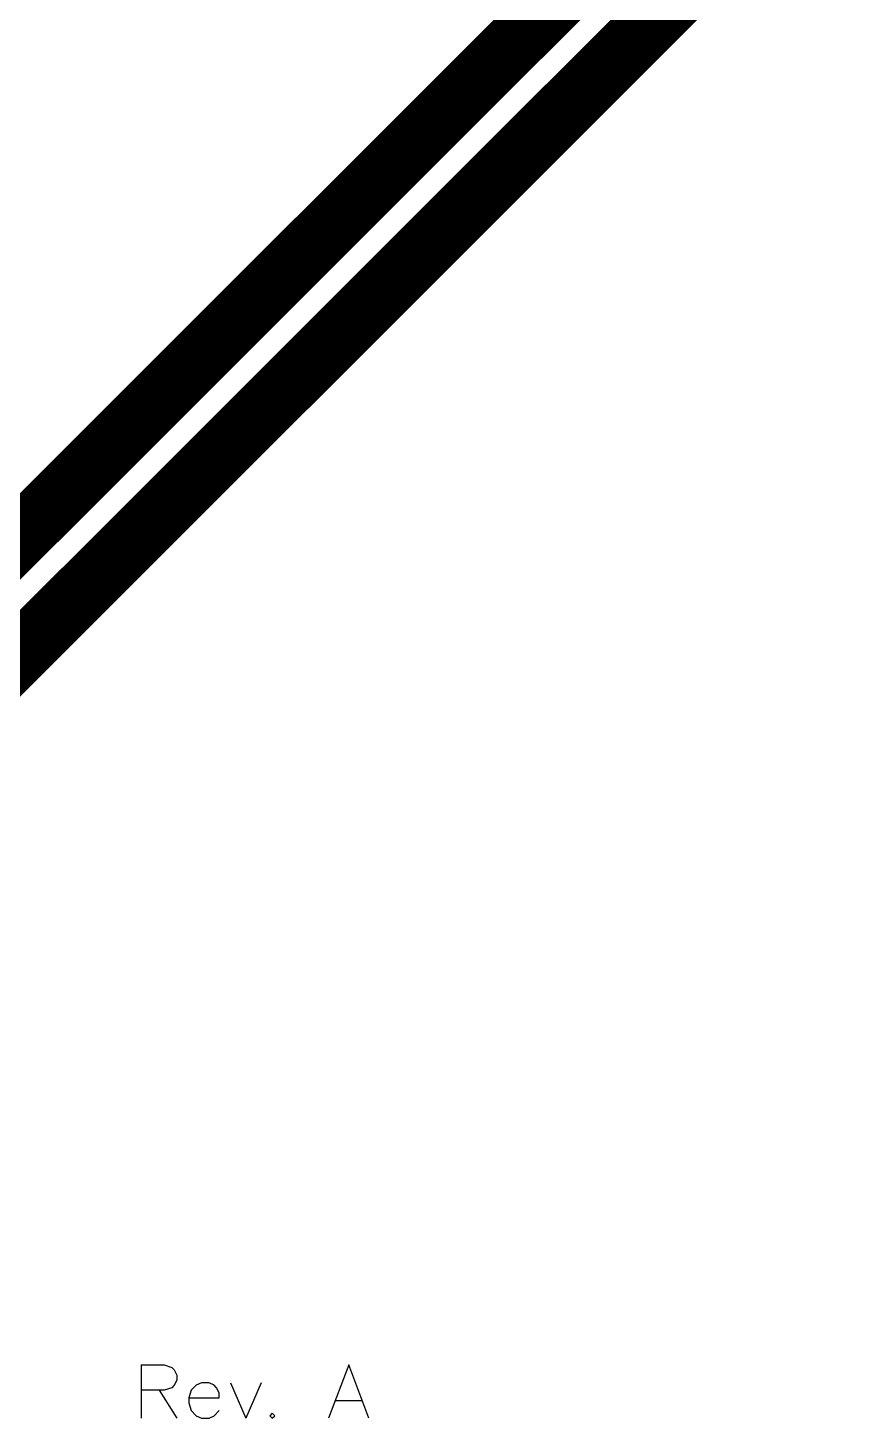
# Model space of a CAD drawing. Header units: millimetres. Extents: x 0 to 395, y 0 to 190.
# Drawn here: x 69.05 to 92.91, y 108.53 to 149.29 of the extents above; entities that cross this region are included whole.
import ezdxf

# ---------------------------------------------------------------- set-up
doc = ezdxf.new("R2010")
doc.units = ezdxf.units.MM
doc.layers.add('TopLayer', color=1, linetype='Continuous')

msp = doc.modelspace()

# ---------------------------------------------------------------- linework, layer by layer
at = {"layer": 'TopLayer'}
for p, q in [((72.375, 110.089), (72.375, 108.527)), ((72.375, 110.089), (73.044, 110.089)), ((73.044, 110.089), (73.268, 110.015)), ((78.453, 110.089), (77.857, 108.527)), ((79.048, 108.527), (78.453, 110.089)), ((73.268, 110.015), (73.342, 109.94)), ((73.342, 109.94), (73.416, 109.792)), ((73.416, 109.792), (73.416, 109.643)), ((73.044, 109.345), (72.375, 109.345)), ((72.896, 109.345), (73.416, 108.527)), ((73.268, 109.42), (73.044, 109.345)), ((73.342, 109.494), (73.268, 109.42)), ((73.416, 109.643), (73.342, 109.494)), ((73.84, 109.345), (73.766, 109.122)), ((73.989, 109.494), (73.84, 109.345)), ((74.138, 109.568), (73.989, 109.494)), ((74.361, 109.568), (74.138, 109.568)), ((74.51, 109.494), (74.361, 109.568)), ((74.584, 109.42), (74.51, 109.494)), ((74.659, 109.271), (74.584, 109.42)), ((74.659, 109.122), (74.659, 109.271)), ((74.993, 109.568), (75.44, 108.527)), ((75.886, 109.568), (75.44, 108.527)), ((73.766, 109.122), (74.659, 109.122)), ((73.766, 109.122), (73.766, 108.973)), ((73.766, 108.973), (73.84, 108.75)), ((78.081, 109.048), (78.825, 109.048)), ((73.84, 108.75), (73.989, 108.601)), ((73.989, 108.601), (74.138, 108.527)), ((74.138, 108.527), (74.361, 108.527)), ((74.361, 108.527), (74.51, 108.601)), ((74.51, 108.601), (74.659, 108.75)), ((76.213, 108.676), (76.139, 108.601)), ((76.139, 108.601), (76.213, 108.527)), ((76.288, 108.601), (76.213, 108.676)), ((76.213, 108.527), (76.288, 108.601))]:
    msp.add_line(p, q, dxfattribs=at)
at = {"layer": 'TopLayer', "const_width": 1.8}
for points in [[(64.443, 129.993), (109.175, 174.725)], [(66.925, 129.05), (110.1, 172.225)]]:
    msp.add_lwpolyline(points, dxfattribs=at)

doc.saveas('drawing.dxf')
